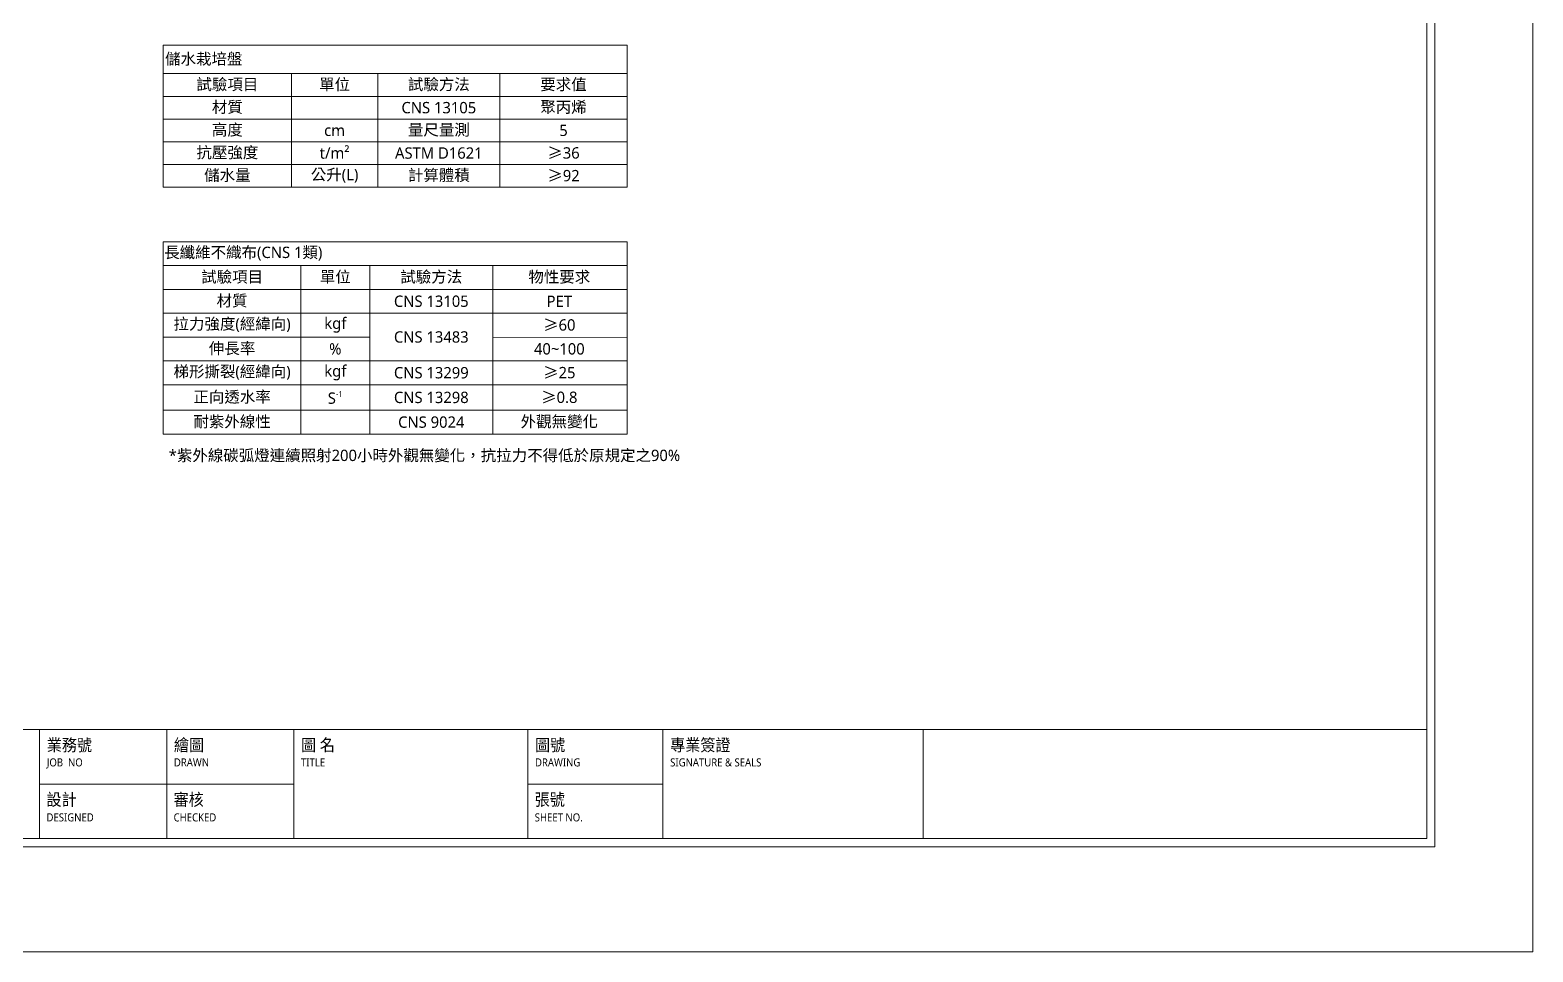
# Model space of a CAD drawing. Header units: millimetres. Extents: x 438 to 4638, y 478 to 3448.
# Drawn here: x 1989 to 4638, y 478 to 2103 of the extents above; entities that cross this region are included whole.
import ezdxf
from ezdxf.enums import TextEntityAlignment as Align

# ---------------------------------------------------------------- set-up
doc = ezdxf.new("R2010")
doc.units = ezdxf.units.MM
doc.styles.get("Standard").update_dxf_attribs({"font": 'arial.ttf'})
doc.styles.add('圖框文字', font='Microsoft JhengHei.ttf')
doc.styles.add('微軟正黑體-20', font='Microsoft JhengHei.ttf', dxfattribs={"height": 20})

msp = doc.modelspace()

# ---------------------------------------------------------------- linework, layer by layer
at = {"lineweight": 5}
for p, q in [((4638.5, 3448.4, -163.2), (4638.5, 478.4, -163.2)), ((4451.4, 3249.6, -163.2), (4451.4, 870.4, -163.2)), ((4451.4, 678.2, -163.2), (4451.4, 3249.6, -163.2)), ((2223.9, 2076), (3041.4, 2076)), ((2223.9, 2076), (2223.9, 1826)), ((3041.4, 2076), (3041.4, 1826)), ((2223.9, 2026), (3041.4, 2026)), ((2449.6, 2026), (2449.6, 1826)), ((2601.9, 2026), (2601.9, 1826)), ((2817.3, 2026), (2817.3, 1826)), ((2223.9, 1986), (3041.4, 1986)), ((2223.9, 1946), (3041.4, 1946)), ((2223.9, 1906), (3041.4, 1906)), ((2223.9, 1866), (3041.4, 1866)), ((2223.9, 1826), (3041.4, 1826)), ((2223.9, 1729.9), (2997.8, 1729.9)), ((2223.9, 1729.9), (2223.9, 1390.9)), ((3041.4, 1729.9), (2997.8, 1729.9)), ((3041.4, 1729.9), (3041.4, 1390.9)), ((2223.9, 1687.9), (3041.4, 1687.9)), ((2466.3, 1687.9), (2466.3, 1390.9)), ((2587.8, 1687.9), (2587.8, 1390.9)), ((2804.8, 1687.9), (2804.8, 1390.9)), ((2223.9, 1645.9), (3041.4, 1645.9)), ((2223.9, 1603.9), (3041.4, 1603.9)), ((2223.9, 1561.9), (2587.8, 1561.9)), ((2804.8, 1561.9), (3041.4, 1560.4)), ((2223.9, 1519.9), (3041.4, 1519.9)), ((2223.9, 1477.9), (3041.4, 1477.9)), ((2223.9, 1432.9), (3041.4, 1432.9)), ((2223.9, 1390.9), (3041.4, 1390.9)), ((4451.4, 870.4, -163.2), (625.5, 870.4, -163.2)), ((4451.4, 870.4, -163.2), (625.5, 870.4, -163.2)), ((2005.7, 870.4, -163.2), (2005.7, 678.2, -163.2)), ((2229.8, 870.4, -163.2), (2229.8, 678.2, -163.2)), ((2453.9, 870.4, -163.2), (2453.9, 678.2, -163.2)), ((2866.4, 870.4, -163.2), (3104.7, 870.4, -163.2)), ((2866.4, 870.4, -163.2), (2866.4, 678.2, -163.2)), ((3104.7, 870.4, -163.2), (3104.7, 678.2, -163.2)), ((3104.7, 870.4, -163.2), (3104.7, 678.2, -163.2)), ((3563.5, 870.4, -163.2), (3563.5, 678.2, -163.2)), ((2005.7, 774.3, -163.2), (2453.9, 774.3, -163.2)), ((2866.4, 774.3, -163.2), (3104.7, 774.3, -163.2)), ((625.5, 678.2, -163.2), (4451.4, 678.2, -163.2)), ((4638.5, 478.4, -163.2), (438.5, 478.4, -163.2))]:
    msp.add_line(p, q, dxfattribs=at)
at = {"color": 4, "lineweight": 5}
for p, q in [((4465.6, 663.9, -163.2), (4465.6, 3263.8, -163.2)), ((611.3, 663.9, -163.2), (4465.6, 663.9, -163.2))]:
    msp.add_line(p, q, dxfattribs=at)

# ---------------------------------------------------------------- texts
at = {"lineweight": 5, "style": '微軟正黑體-20'}
msp.add_text('*紫外線碳弧燈連續照射200小時外觀無變化，抗拉力不得低於原規定之90%%%', height=20, dxfattribs=at).set_placement((2233.4, 1343.4))
at = {"color": 3, "lineweight": 5, "style": '圖框文字', "width": 0.91}
for s, p in [('業務號', (2018.4, 843, -163.2)), ('繪圖', (2242.5, 843, -163.2)), ('圖 名', (2466.6, 843, -163.2)), ('圖號', (2879.1, 843, -163.2)), ('專業簽證', (3117.4, 843, -163.2)), ('設計', (2017.9, 746.9, -163.2)), ('審核', (2242, 746.9, -163.2)), ('張號', (2878.6, 746.9, -163.2))]:
    msp.add_text(s, height=21.43, dxfattribs=at).set_placement(p, align=Align.MIDDLE_LEFT)
at = {"lineweight": 5, "style": '圖框文字', "width": 0.91}
for s, height, p in [('JOB  NO', 14.21, (2018.4, 812.4, -163.2)), ('DRAWN', 14.21, (2242.5, 812.4, -163.2)), ('TITLE', 14.21, (2466.6, 812.4, -163.2)), ('DRAWING', 14.21, (2879.1, 812.4, -163.2)), ('SIGNATURE & SEALS', 14.212, (3117.4, 812.4, -163.2)), ('DESIGNED', 14.21, (2017.9, 715.5, -163.2)), ('CHECKED', 14.21, (2242, 715.5, -163.2)), ('SHEET NO.', 14.21, (2878.6, 715.5, -163.2))]:
    msp.add_text(s, height=height, dxfattribs=at).set_placement(p, align=Align.MIDDLE_LEFT)
at = {"lineweight": 5, "char_height": 20, "style": '微軟正黑體-20'}
for s, insert, width, attachment_point in [('儲水栽培盤', (2227, 2051), 811.322, 4), ('{\\fMicrosoft JhengHei|b0|i0|c136|p34;試驗項目}', (2336.8, 2006), 219.522, 5), ('{\\fMicrosoft JhengHei|b0|i0|c136|p34;單位}', (2525.8, 2006), 146.031, 5), ('{\\fMicrosoft JhengHei|b0|i0|c136|p34;試驗方法}', (2709.6, 2006), 209.181, 5), ('{\\fMicrosoft JhengHei|b0|i0|c136|p34;要求值}', (2929.4, 2006), 217.878, 5), ('{\\fMicrosoft JhengHei|b0|i0|c136|p34;材質}', (2336.8, 1966), 219.522, 5), ('CNS 13105', (2709.6, 1966), 209.181, 5), ('{\\fMicrosoft JhengHei|b0|i0|c136|p34;聚丙烯}', (2929.4, 1966), 217.878, 5), ('高度', (2336.8, 1926), 219.522, 5), ('量尺量測', (2709.6, 1926), 209.181, 5), ('5', (2929.4, 1926), 217.878, 5), ('\\A1;cm', (2525.8, 1926), 146.031, 5), ('{\\fMicrosoft JhengHei|b0|i0|c136|p34;抗壓強度}', (2336.8, 1886), 219.522, 5), ('\\A1;{\\fMicrosoft JhengHei|b0|i0|c136|p34;t/m²}', (2525.8, 1886), 146.031, 5), ('ASTM D1621', (2709.6, 1886), 209.181, 5), ('{\\fSimSun|b0|i0|c134|p2;≥}36', (2929.4, 1886), 217.878, 5), ('儲水量', (2336.8, 1846), 219.522, 5), ('\\A1;公升(L)', (2525.8, 1846), 146.031, 5), ('計算體積', (2709.6, 1846), 209.181, 5), ('{\\fSimSun|b0|i0|c134|p2;≥}92', (2929.4, 1846), 217.878, 5), ('長纖維不織布(CNS 1類)', (2225.4, 1708.9), 770.955, 4), ('{\\C256;試驗項目}', (2345.1, 1666.9), 239.424, 5), ('單位', (2527.1, 1666.9), 118.521, 5), ('試驗方法', (2696.3, 1666.9), 213.977, 5), ('物性要求', (2922, 1666.9), 190.033, 5), ('材質', (2345.1, 1624.9), 239.424, 5), ('CNS 13105', (2696.3, 1624.9), 213.977, 5), ('PET', (2922, 1624.9), 190.033, 5), ('{\\C256;拉力強度(經緯向)}', (2345.1, 1582.9), 239.424, 5), ('kgf', (2527.1, 1582.9), 118.521, 5), ('{\\fSimSun|b0|i0|c134|p2;≥}60', (2922, 1582.9), 190.033, 5), ('CNS 13483', (2696.3, 1561.9), 213.977, 5), ('{\\C256;伸長率}', (2345.1, 1540.9), 239.424, 5), ('{\\C256;40~100}', (2922, 1540.9), 190.033, 5), ('{\\C256;梯形撕裂(經緯向)}', (2345.1, 1498.9), 239.424, 5), ('kgf', (2527.1, 1498.9), 118.521, 5), ('{\\fSimSun|b0|i0|c134|p2;≥}25', (2922, 1498.9), 190.033, 5), ('CNS 13299', (2696.3, 1498.9), 213.977, 5), ('{\\C256;正向透水率}', (2345.1, 1455.4), 239.424, 5), ('\\A1;{\\C256;S\\H0.525x;\\S-1^ ;}', (2527.1, 1455.4), 118.521, 5), ('CNS 13298', (2696.3, 1455.4), 213.977, 5), ('{\\C256;耐紫外線性}', (2345.1, 1411.9), 239.424, 5), ('CNS 9024', (2696.3, 1411.9), 213.977, 5), ('{\\C256;外觀無變化}', (2922, 1411.9), 190.033, 5)]:
    msp.add_mtext(s, dxfattribs=dict(at, insert=insert, width=width, attachment_point=attachment_point))
at = {"lineweight": 5, "char_height": 20, "attachment_point": 5}
for s, insert, width in [('{\\fMicrosoft JhengHei|b0|i0|c136|p34;\\C256;%}', (2527.1, 1540.9), 118.521), ('{\\fSimSun|b0|i0|c134|p2;≥\\fMicrosoft JhengHei|b0|i0|c136|p34;0.8}', (2922, 1455.4), 190.033)]:
    msp.add_mtext(s, dxfattribs=dict(at, insert=insert, width=width))

doc.saveas('drawing.dxf')
